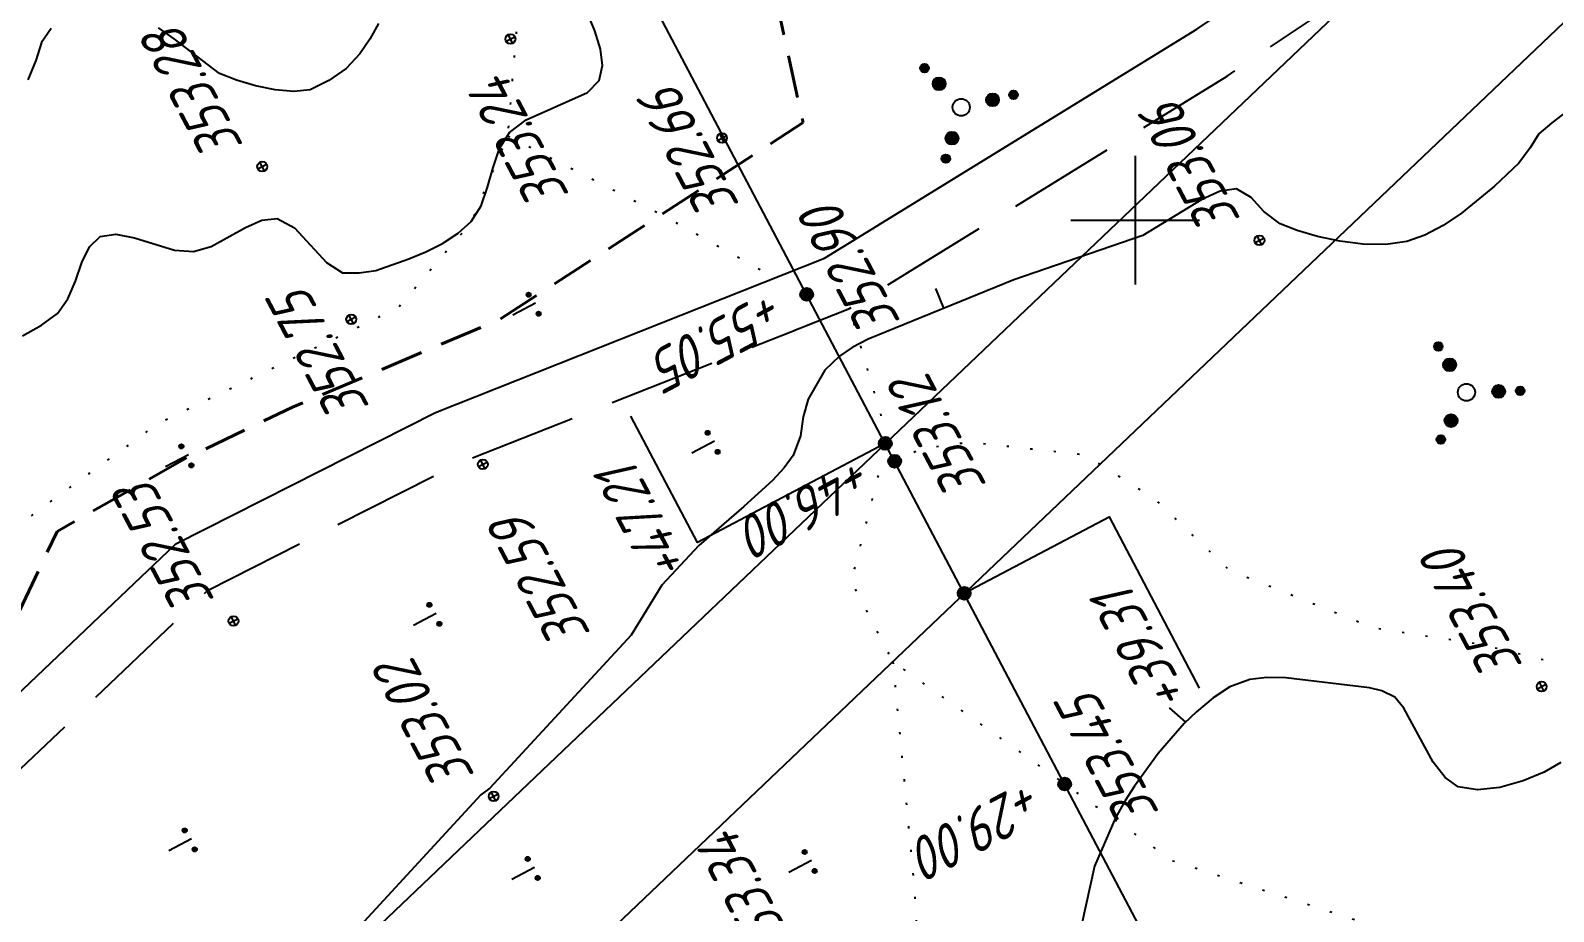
# Model space of a CAD drawing. Extents: x 1519167 to 1519613, y 2186570 to 2187012.
# Drawn here: x 1519348.5 to 1519419.5, y 2186667.8 to 2186708.8 of the extents above; entities that cross this region are included whole.
import ezdxf
from ezdxf.enums import TextEntityAlignment as Align

# ---------------------------------------------------------------- set-up
doc = ezdxf.new("R2010")
doc.units = 0
for name, pattern in [('IZ_HIDDEN', [3, 2, -1]), ('ИИDash_50_20', [7, 5, -2]), ('ИИDot', [1, 0, -1])]:
    doc.linetypes.add(name, pattern=pattern)
for name, color, linetype, lineweight in [('ИИ_ГЕОСЕТКА_025', 3, 'Continuous', 25), ('ИИ_ГИДРОЛОГИЯ_025', 150, 'Continuous', 25), ('ИИ_ГРАНИЦА_025', 7, 'Continuous', 25), ('ИИ_ДОРОГА_025', 7, 'Continuous', 25), ('ИИ_КОНТУР_025', 7, 'ИИDot', 25), ('ИИ_ОТМЕТКА_025', 7, 'Continuous', 25), ('ИИ_ПИКЕТАЖ_025', 7, 'Continuous', 25), ('ИИ_РАЗМЕР_025', 7, 'Continuous', 25), ('ИИ_РЕЛЬЕФ_025', 34, 'Continuous', 25), ('ИИ_ТРАССА_ТРУБ_025', 7, 'Continuous', 25), ('ИИ_УГОДЬЯ_025', 7, 'Continuous', 25)]:
    doc.layers.add(name, color=color, linetype=linetype, lineweight=lineweight)
doc.styles.add('VNIPISIMPLEXCUR', font='simplex.shx', dxfattribs={"width": 0.8, "oblique": 15})
doc.linetypes.add('ИИ05485', pattern='A,19.47,-0.53,[37,3dservice.shx,S=1.5,R=0,X=0,Y=0],-0.53,19.47', length=40)
doc.dimstyles.new('ИИ-1000-м-dm$2', dxfattribs={"dimtxt": 2.5, "dimasz": 2.5, "dimexe": 1.25, "dimexo": 0, "dimgap": 1, "dimtad": 2, "dimtoh": 1, "dimzin": 1, "dimdsep": 46, "dimtxsty": 'VNIPISIMPLEXCUR', "dimcen": 2.5, "dimaunit": 1, "dimazin": 0, "dimtfac": 1, "dimtmove": 1, "dimatfit": 2, "dimfxl": 1, "dimarcsym": 0})

# ---------------------------------------------------------------- blocks, each defined once
blk = doc.blocks.new('ИИ053952')
at = {"linetype": 'Continuous', "lineweight": 25}
h = blk.add_hatch(color=0, dxfattribs=at)
edge = h.paths.add_edge_path()
edge.add_arc((-1.308630616908658, 2.130137532763825), 0.2, 0, 360)
h = blk.add_hatch(color=0, dxfattribs=at)
edge = h.paths.add_edge_path()
edge.add_arc((-0.7851783701452177, 1.278082519658284), 0.3, 0, 360)
h = blk.add_hatch(color=0, dxfattribs=at)
edge = h.paths.add_edge_path()
edge.add_arc((1.499441115229502, 0.04094315521868452), 0.3, 0, 360)
h = blk.add_hatch(color=0, dxfattribs=at)
edge = h.paths.add_edge_path()
edge.add_arc((2.49906852538254, 0.06823859203112193), 0.2, 0, 360)
h = blk.add_hatch(color=0, dxfattribs=at)
edge = h.paths.add_edge_path()
edge.add_arc((-0.7142627450842838, -1.319025674876968), 0.3, 0, 360)
h = blk.add_hatch(color=0, dxfattribs=at)
edge = h.paths.add_edge_path()
edge.add_arc((-1.190437908473882, -2.198376124794947), 0.2, 0, 360)
at = {"color": 0, "linetype": 'Continuous', "lineweight": 25}
for centre, radius in [((-1.308630616908658, 2.130137532763825), 0.2), ((-0.7851783701452177, 1.278082519658284), 0.3), ((0, 0), 0.4), ((1.499441115229502, 0.04094315521868452), 0.3), ((2.49906852538254, 0.06823859203112193), 0.2), ((-0.7142627450842838, -1.319025674876968), 0.3), ((-1.190437908473882, -2.198376124794947), 0.2)]:
    blk.add_circle(centre, radius, dxfattribs=at)
blk = doc.blocks.new('ИИ05407')
at = {"linetype": 'Continuous', "lineweight": 25}
h = blk.add_hatch(color=0, dxfattribs=at)
edge = h.paths.add_edge_path()
edge.add_arc((-0.4999999999999995, 0.1), 0.1, 0, 360)
h = blk.add_hatch(color=0, dxfattribs=at)
edge = h.paths.add_edge_path()
edge.add_arc((0.5000000000000007, 0.1), 0.1, 0, 360)
at = {"color": 0, "linetype": 'Continuous', "lineweight": 25}
blk.add_lwpolyline([(0, 0), (0, 1.2)], dxfattribs=at)
for centre in [(-0.4999999999999995, 0.1), (0.5000000000000007, 0.1)]:
    blk.add_circle(centre, 0.1, dxfattribs=at)
blk = doc.blocks.new('ИИ053296')
at = {"color": 0, "linetype": 'Continuous', "lineweight": 25}
blk.add_lwpolyline([(0, 0), (1, 0)], dxfattribs=at)
blk = doc.blocks.new('ИИ05012')
at = {"color": 0, "linetype": 'Continuous', "lineweight": 25, "flags": 128}
for points in [[(0, 3), (0, -3)], [(-3, 0), (3, 0)]]:
    blk.add_lwpolyline(points, dxfattribs=at)
blk = doc.blocks.new('PICKET')
at = {"color": 0, "linetype": 'Continuous', "lineweight": 25}
for p, q in [((-0.2299999999999898, 0), (0.2299999999999898, 0)), ((0, 0.2299999999999898), (0, -0.2299999999999898))]:
    blk.add_line(p, q, dxfattribs=at)
blk.add_circle((0, 0), 0.23, dxfattribs=at)
at = {"color": 0, "linetype": 'Continuous', "style": 'VNIPISIMPLEXCUR', "oblique": 15, "width": 0.8}
blk.add_attdef('OTMETKA', (1.25, 0.3000000000000114), '', height=2, dxfattribs=at)
at = {"color": 8, "linetype": 'Continuous', "style": 'VNIPISIMPLEXCUR', "oblique": 15, "width": 0.8, "flags": 1}
blk.add_attdef('NOMER', (1.25, -2.699999999999989), '', height=2, dxfattribs=at)
blk = doc.blocks.new('ИИ15002')
at = {"linetype": 'Continuous', "lineweight": 25}
h = blk.add_hatch(color=0, dxfattribs=at)
edge = h.paths.add_edge_path()
edge.add_arc((0, 0), 0.3, 0, 360)
at = {"color": 0, "linetype": 'Continuous', "lineweight": 25}
blk.add_circle((0, 0), 0.3, dxfattribs=at)
at = {"color": 0, "linetype": 'Continuous', "style": 'VNIPISIMPLEXCUR', "oblique": 15, "width": 0.8}
blk.add_attdef('STATIONING', (1, 1.3), '', height=2, rotation=90, dxfattribs=at)
at = {"color": 7, "linetype": 'Continuous', "style": 'VNIPISIMPLEXCUR', "oblique": 15, "width": 0.8}
blk.add_attdef('HEIGHT', text='', height=2, dxfattribs=at).set_placement((0, -1.3), align=Align.TOP_CENTER)
blk = doc.blocks.new('*D42')
at = {"layer": 'Defpoints', "color": 0, "transparency": 16777216}
for p in [(1519482.409112327, 2186840.189303848), (1519363.307495137, 2186746.815645184), (1519375.849179498, 2186713.319293056), (1519273.871336892, 2186671.020976549), (1519434.057590367, 2186602.83928543)]:
    blk.add_point(p, dxfattribs=at)
at = {"layer": 'ИИ_РАЗМЕР_025', "color": 0, "lineweight": -2, "transparency": 16777216}
for p, q in [((1519367.834215197, 2186756.781464417), (1519364.261829036, 2186763.562892868)), ((1519362.070670258, 2186747.220972842), (1519367.834215197, 2186756.781464417)), ((1519360.927050252, 2186741.641608137), (1519357.689613366, 2186747.78628803))]:
    blk.add_line(p, q, dxfattribs=at)
blk.add_arc((1519360.927050252, 2186741.641608137), 5.695364538610469, 59.27436186247808, 97.55833745788873, dxfattribs=at)
at = {"layer": 'ИИ_РАЗМЕР_025', "color": 0, "transparency": 16777216}
for points in [[(1519360.279089764, 2186746.969882825), (1519360.076724419, 2186747.605093587), (1519358.272274806, 2186746.680392173)], [(1519364.054944078, 2186746.789665338), (1519363.618994578, 2186746.285291986), (1519365.350089384, 2186745.229630163)]]:
    blk.add_solid(points, dxfattribs=at)
at = {"layer": 'ИИ_РАЗМЕР_025', "color": 0, "transparency": 16777216, "insert": (1519364.435862447, 2186759.605476825), "char_height": 2, "attachment_point": 5, "rotation": 117.77979618591188, "style": 'VNIPISIMPLEXCUR'}
blk.add_mtext("78°44'", dxfattribs=at)
blk = doc.blocks.new('*D43')
at = {"layer": 'Defpoints', "color": 0, "transparency": 16777216}
for p in [(1519297.920252201, 2186946.833631685), (1519482.409112328, 2186840.189303848), (1519396.44822666, 2186775.815196537), (1519273.871336892, 2186671.02097655), (1519469.341392375, 2186621.426426311)]:
    blk.add_point(p, dxfattribs=at)
at = {"layer": 'ИИ_РАЗМЕР_025', "color": 0, "lineweight": -2, "transparency": 16777216}
for p, q in [((1519395.36096939, 2186782.255402636), (1519391.788583229, 2186789.036831087)), ((1519394.40464737, 2186776.484968804), (1519395.36096939, 2186782.255402636))]:
    blk.add_line(p, q, dxfattribs=at)
blk.add_arc((1519392.514684558, 2186767.265873322), 9.410827855799289, 51.24897328119503, 105.5801988631217, dxfattribs=at)
at = {"layer": 'ИИ_РАЗМЕР_025', "color": 0, "transparency": 16777216}
for points in [[(1519390.110199887, 2186776.021150645), (1519389.86391831, 2186776.640658377), (1519388.128535904, 2186775.592059779)], [(1519398.640361914, 2186774.841441516), (1519398.170186333, 2186774.368811252), (1519399.823164918, 2186773.19459964)]]:
    blk.add_solid(points, dxfattribs=at)
at = {"layer": 'ИИ_РАЗМЕР_025', "color": 0, "transparency": 16777216, "insert": (1519391.96261664, 2186785.079415044), "char_height": 2, "attachment_point": 5, "rotation": 117.77979618591188, "style": 'VNIPISIMPLEXCUR'}
blk.add_mtext("78°44'", dxfattribs=at)

msp = doc.modelspace()

# ---------------------------------------------------------------- linework, layer by layer
at = {"layer": 'ИИ_РЕЛЬЕФ_025', "elevation": 352.9999999999999}
msp.add_lwpolyline([(1519349.485914762, 2186708.922967453), (1519349.0299894, 2186708.267759978), (1519348.762368572, 2186707.438720036), (1519348.40057955, 2186706.535152131)], dxfattribs=at)

# ---------------------------------------------------------------- block references
at = {"layer": 'ИИ_РЕЛЬЕФ_025', "rotation": 112.1456697259118}
msp.add_blockref('ИИ053296', (1519391.081181349, 2186695.888736289, 352.9999999999999), dxfattribs=at)
at = {"layer": 'ИИ_УГОДЬЯ_025', "rotation": 117.7797222222222}
for p in [(1519372.05467603, 2186696.123219311), (1519356.029046388, 2186671.164349614), (1519372.011572277, 2186669.838566852)]:
    msp.add_blockref('ИИ05407', p, dxfattribs=at)
at = {"layer": 'ИИ_УГОДЬЯ_025'}
msp.add_blockref('ИИ053952', (1519415.430794684, 2186691.974906353), dxfattribs=at)

# ---------------------------------------------------------------- wipeouts: each hides what was drawn before it
at = {"lineweight": 0}
for points, layer in [([(1519358.4728756926, 2186702.954750783), (1519354.5182954257, 2186710.4617183614), (1519352.50107459, 2186709.3990706773), (1519356.455654857, 2186701.892103099)], 'ИИ_ОТМЕТКА_025'), ([(1519373.8019792836, 2186701.192680622), (1519369.9072091747, 2186708.5861107614), (1519367.889988339, 2186707.5234630774), (1519371.784758448, 2186700.130032938)], 'ИИ_ОТМЕТКА_025'), ([(1519381.7311705502, 2186700.726395357), (1519377.8121006486, 2186708.165953718), (1519375.794879813, 2186707.103306034), (1519379.7139497146, 2186699.663747673)], 'ИИ_ОТМЕТКА_025'), ([(1519405.0810139172, 2186700.053517947), (1519401.1619440157, 2186707.493076308), (1519399.14472318, 2186706.430428624), (1519403.0637930816, 2186698.990870263)], 'ИИ_ОТМЕТКА_025'), ([(1519364.4956534395, 2186691.315696232), (1519360.5409023867, 2186698.8229880133), (1519358.523681551, 2186697.7603403293), (1519362.4784326036, 2186690.253048548)], 'ИИ_ОТМЕТКА_025'), ([(1519357.273524137, 2186682.317707499), (1519353.283262719, 2186689.8924084976), (1519351.266041883, 2186688.829760814), (1519355.2563033015, 2186681.255059815)], 'ИИ_ОТМЕТКА_025'), ([(1519418.2302131015, 2186679.2648642776), (1519414.2875265519, 2186686.749254049), (1519412.270305716, 2186685.686606365), (1519416.2129922658, 2186678.2022165935)], 'ИИ_ОТМЕТКА_025'), ([(1519369.3935241366, 2186674.1477075), (1519365.450837587, 2186681.6320972713), (1519363.433616751, 2186680.5694495877), (1519367.3763033007, 2186673.085059816)], 'ИИ_ОТМЕТКА_025'), ([(1519384.4734241408, 2186665.977707497), (1519380.578654032, 2186673.3711376362), (1519378.561433196, 2186672.3084899522), (1519382.456203305, 2186664.915059813)], 'ИИ_ОТМЕТКА_025'), ([(1519359.07352414, 2186660.927807497), (1519355.0477523566, 2186668.5699177133), (1519353.030531521, 2186667.5072700293), (1519357.0563033046, 2186659.8651598133)], 'ИИ_ОТМЕТКА_025'), ([(1519395.0819843458, 2186686.946660704), (1519391.2813392575, 2186694.1614136053), (1519389.264118422, 2186693.0987659213), (1519393.0647635101, 2186685.8840130195)], 'ИИ_ПИКЕТАЖ_025'), ([(1519379.3476882526, 2186683.92771325), (1519375.7120599088, 2186690.829177969), (1519373.694841448, 2186689.7665257766), (1519377.3304697918, 2186682.865061058)], 'ИИ_ПИКЕТАЖ_025'), ([(1519387.6630769058, 2186687.43668072), (1519379.887130017, 2186683.340383186), (1519380.949782209, 2186681.323164725), (1519388.725729098, 2186685.4194622594)], 'ИИ_ПИКЕТАЖ_025'), ([(1519402.6371831733, 2186677.826356469), (1519398.7773946968, 2186685.1533413734), (1519396.760176236, 2186684.0906891814), (1519400.6199647123, 2186676.7637042766)], 'ИИ_ПИКЕТАЖ_025'), ([(1519394.8997338368, 2186673.916212904), (1519387.1237869477, 2186669.8199153696), (1519388.18643914, 2186667.802696909), (1519395.9623860288, 2186671.898994443)], 'ИИ_ПИКЕТАЖ_025')]:
    msp.add_wipeout(points, dxfattribs=at).dxf.layer = layer

# ---------------------------------------------------------------- next in the draw order: linework, layer by layer
at = {"layer": 'ИИ_КОНТУР_025', "flags": 128}
msp.add_lwpolyline([(1519370.765306074, 2186703.924224254), (1519377.972707393, 2186700.230919156), (1519383.219324545, 2186697.30579563)], dxfattribs=at)
at = {"layer": 'ИИ_РЕЛЬЕФ_025', "elevation": 352.9999999999999}
msp.add_lwpolyline([(1519364.741131639, 2186709.160179725), (1519364.337502402, 2186708.43538951), (1519363.873499998, 2186707.742955), (1519363.22240549, 2186707.055052076), (1519362.415979929, 2186706.505459567), (1519361.554471399, 2186706.066934402), (1519360.788419148, 2186705.994490392), (1519359.918096242, 2186706.068598214), (1519359.007977322, 2186706.254797216), (1519358.122537032, 2186706.518626743), (1519357.326250011, 2186706.82562614), (1519355.208270916, 2186708.441966055), (1519354.484102199, 2186708.950204154)], dxfattribs=at)

# ---------------------------------------------------------------- next in the draw order: block references
at = {"layer": 'ИИ_ГЕОСЕТКА_025'}
msp.add_blockref('ИИ05012', (1519399.999999999, 2186700), dxfattribs=at)
at = {"layer": 'ИИ_ОТМЕТКА_025', "rotation": 117.7797222222222}
for p, values in [((1519359.318479769, 2186702.49420687, 353.2799999999999), {'OTMETKA': '353.28'}), ((1519405.787489779, 2186699.05571045, 353.0599999999999), {'OTMETKA': '353.06'}), ((1519357.979999999, 2186681.3199, 352.5299999999999), {'OTMETKA': '352.53'}), ((1519418.936688959, 2186678.26705678, 353.3999999999999), {'OTMETKA': '353.40'}), ((1519385.179899999, 2186664.9799, 353.3399999999999), {'OTMETKA': '353.34'})]:
    msp.add_blockref('PICKET', p, dxfattribs=at).add_auto_attribs(values)
at = {"layer": 'ИИ_ОТМЕТКА_025'}
ref = msp.add_blockref('PICKET', (1519370.884436418, 2186708.43543135, 353.24), dxfattribs=dict(at, rotation=117.7797222222222))
ref.add_attrib('OTMETKA', '353.24', (1519373.660439417, 2186701.160983536, 353.24), dxfattribs={"layer": '0', "color": 0, "linetype": 'Continuous', "height": 2, "rotation": 117.7797222245429, "style": 'VNIPISIMPLEXCUR', "oblique": 15.00000000000003, "width": 0.8000000000000005})
ref = msp.add_blockref('PICKET', (1519380.742716162, 2186703.821432817, 352.66), dxfattribs=dict(at, rotation=117.7797222222222))
ref.add_attrib('OTMETKA', '352.66', (1519381.589630684, 2186700.694698271, 352.66), dxfattribs={"layer": '0', "color": 0, "linetype": 'Continuous', "height": 2, "rotation": 117.7797222245429, "style": 'VNIPISIMPLEXCUR', "oblique": 14.99999999999986, "width": 0.8000000000000002})
ref = msp.add_blockref('PICKET', (1519363.467298128, 2186695.3776487, 352.7499999999999), dxfattribs=dict(at, rotation=117.7797222222222))
ref.add_attrib('OTMETKA', '352.75', (1519364.354113574, 2186691.283999145, 352.7499999999999), dxfattribs={"layer": '0', "color": 0, "linetype": 'Continuous', "height": 2, "rotation": 117.7797222245429, "style": 'VNIPISIMPLEXCUR', "oblique": 15.00000000000003, "width": 0.8000000000000005})
at = {"layer": 'ИИ_УГОДЬЯ_025', "rotation": 117.7797222222222}
for p in [(1519380.39626285, 2186689.691693394), (1519355.876023728, 2186689.059424466), (1519367.428681012, 2186681.677281137), (1519384.916918922, 2186670.162376367)]:
    msp.add_blockref('ИИ05407', p, dxfattribs=at)

# ---------------------------------------------------------------- next in the draw order: wipeouts: each hides what was drawn before it
at = {"lineweight": 0}
for points, layer in [([(1519374.795908591, 2186680.752195075), (1519370.8768386894, 2186688.1917534363), (1519368.859617854, 2186687.1291057523), (1519372.7786877553, 2186679.689547391)], 'ИИ_ОТМЕТКА_025'), ([(1519383.1141484014, 2186696.80978036), (1519375.31529953, 2186692.7014182718), (1519376.377951722, 2186690.684199811), (1519384.1768005933, 2186694.7925618994)], 'ИИ_ПИКЕТАЖ_025'), ([(1519402.4286437456, 2186672.817695385), (1519398.4738926927, 2186680.324987166), (1519396.456671857, 2186679.262339482), (1519400.41142291, 2186671.755047701)], 'ИИ_ПИКЕТАЖ_025')]:
    msp.add_wipeout(points, dxfattribs=at).dxf.layer = layer

# ---------------------------------------------------------------- next in the draw order: linework, layer by layer
at = {"layer": 'ИИ_КОНТУР_025', "flags": 128}
for points in [[(1519291.945440167, 2186658.002759867), (1519292.700966236, 2186658.332158193), (1519297.976701729, 2186660.967736391), (1519301.653729498, 2186663.203995177), (1519303.811978231, 2186666.079172029), (1519304.771202867, 2186669.593280965), (1519305.810369583, 2186674.14565541), (1519308.368301944, 2186679.496689703), (1519310.606492759, 2186681.812805363), (1519315.802299562, 2186684.288655796), (1519322.836613553, 2186685.806111609), (1519331.426798634, 2186684.890333018), (1519334.544285393, 2186682.25475482), (1519337.262088526, 2186680.897026772), (1519340.699303441, 2186681.056761545), (1519344.056589663, 2186682.65408124), (1519349.012597003, 2186686.567523603), (1519354.528131959, 2186690.560829848), (1519365.639157346, 2186695.911864141), (1519369.086656266, 2186699.930918009), (1519370.765306074, 2186703.924224254), (1519371.164976309, 2186708.716197355), (1519371.244918391, 2186712.390034055), (1519370.285693756, 2186714.945755378), (1519368.447173176, 2186716.063877762), (1519365.409628498, 2186715.824279107), (1519363.091495601, 2186713.747762103), (1519357.574703765, 2186711.497645557), (1519346.535279711, 2186710.608661038)], [(1519452.661415326, 2186665.115742807), (1519446.766551018, 2186670.457606359), (1519440.186969548, 2186674.342175504), (1519434.504587298, 2186675.686833515), (1519416.071027926, 2186680.232431164), (1519411.136338476, 2186680.979462614), (1519404.407210411, 2186683.668785643), (1519400.967879776, 2186686.955728227), (1519397.678082346, 2186689.047417688), (1519392.294779894, 2186689.645044249), (1519390.051741669, 2186689.346234472), (1519388.107769852, 2186688.449791126), (1519386.760672128, 2186683.159888164), (1519388.704643946, 2186679.424723908), (1519401.714287075, 2186670.161515711), (1519411.434132772, 2186667.023978016), (1519425.640068311, 2186664.185257106), (1519437.751877336, 2186658.37637331)], [(1519388.704643946, 2186679.424723908), (1519389.66765813, 2186669.263068059), (1519390.013270379, 2186664.083429954), (1519388.803640899, 2186656.831942215), (1519383.446704604, 2186650.09841338), (1519372.560039281, 2186644.228158731), (1519359.05164862, 2186635.858983107), (1519348.510582155, 2186626.535631716), (1519334.167834516, 2186618.938835705), (1519316.678740563, 2186611.058429642)]]:
    msp.add_lwpolyline(points, dxfattribs=at)
at = {"layer": 'ИИ_ПИКЕТАЖ_025', "color": 4}
for points in [[(1519388.349433751, 2186689.593715179), (1519379.59568472, 2186684.982330997), (1519376.494006502, 2186690.870218803)], [(1519392.028124079, 2186682.61153289), (1519398.776789539, 2186686.166659846), (1519402.976740165, 2186678.193931428)]]:
    msp.add_lwpolyline(points, dxfattribs=at)
at = {"layer": 'ИИ_РЕЛЬЕФ_025'}
for points, elevation in [([(1519348.141398693, 2186694.609576061), (1519349.036642889, 2186695.099589403), (1519349.783974903, 2186695.650346051), (1519350.263206652, 2186696.327471365), (1519350.62234008, 2186697.151344224), (1519350.919304963, 2186698.015679675), (1519351.269360203, 2186698.760795102), (1519351.773432421, 2186699.240357304), (1519352.49982984, 2186699.349771617), (1519353.362284205, 2186699.169679313), (1519355.237626923, 2186698.596017737), (1519356.12164685, 2186698.529969904), (1519356.934821208, 2186698.763491334), (1519358.530997872, 2186699.648046906), (1519359.292870419, 2186699.992037305), (1519360.016512602, 2186700.065806948), (1519360.827434028, 2186699.63325371), (1519362.311341241, 2186698.025672303), (1519363.053325747, 2186697.539412674), (1519363.835018283, 2186697.545585005), (1519364.616720148, 2186697.647631239), (1519366.154031128, 2186698.190976933), (1519366.934086104, 2186698.517637854), (1519367.717902025, 2186698.914045226), (1519368.446507923, 2186699.385544037), (1519369.060932829, 2186699.937479277), (1519369.513438213, 2186700.661281722), (1519369.816379052, 2186701.530766302), (1519370.071726695, 2186702.45306438), (1519370.381452491, 2186703.335307321), (1519370.847527788, 2186704.084626486), (1519371.614317932, 2186704.663191764), (1519374.480099409, 2186705.944533894), (1519375.011097791, 2186706.504018361), (1519375.174194695, 2186707.201443434), (1519375.083081077, 2186707.961107789), (1519374.811193446, 2186708.811323487), (1519373.824789653, 2186711.218876035)], 352.9999999999999), ([(1519419.827417312, 2186674.729747458), (1519419.057524125, 2186674.276869933), (1519418.069842039, 2186673.86675287), (1519416.98958778, 2186673.569668384), (1519415.941978075, 2186673.455888587), (1519415.05222965, 2186673.595685593), (1519414.435912998, 2186674.030233568), (1519413.886575792, 2186674.750045802), (1519412.50884936, 2186677.264215138), (1519412.095838449, 2186677.768231488), (1519411.491190703, 2186678.062589393), (1519410.921885045, 2186678.200436132), (1519407.013842904, 2186678.668574965), (1519406.123837384, 2186678.687201212), (1519405.338237886, 2186678.587737306), (1519404.412641465, 2186678.250583359), (1519403.633734937, 2186677.747513386), (1519402.854805433, 2186677.093638428), (1519402.27642418, 2186676.538089242), (1519401.070937455, 2186675.142089656), (1519399.962794748, 2186673.630527915), (1519399.506093518, 2186672.930526035), (1519399.076211014, 2186672.156895876), (1519398.096520678, 2186669.904484024), (1519397.497728957, 2186667.153900424)], 353.4999999999999)]:
    msp.add_lwpolyline(points, dxfattribs=dict(at, elevation=elevation))

# ---------------------------------------------------------------- next in the draw order: block references
at = {"layer": 'ИИ_ОТМЕТКА_025'}
ref = msp.add_blockref('PICKET', (1519369.598303408, 2186688.61955624, 352.5899999999999), dxfattribs=dict(at, rotation=117.7797222222222))
ref.add_attrib('OTMETKA', '352.59', (1519374.654368725, 2186680.720497989, 352.5899999999999), dxfattribs={"layer": '0', "color": 0, "linetype": 'Continuous', "height": 2, "rotation": 117.7797222245429, "style": 'VNIPISIMPLEXCUR', "oblique": 15.00000000000003, "width": 0.8000000000000005})
at = {"layer": 'ИИ_ОТМЕТКА_025', "rotation": 117.7797222222222}
msp.add_blockref('PICKET', (1519370.099999998, 2186673.1499, 353.0199999999999), dxfattribs=at).add_auto_attribs({'OTMETKA': '353.02'})
at = {"layer": 'ИИ_ПИКЕТАЖ_025', "color": 4, "rotation": 117.7797222222222}
for p, values in [((1519388.787084659, 2186688.76305042, 353.1199999999999), {'STATIONING': '+46.00', 'HEIGHT': '353.12'}), ((1519396.710503316, 2186673.724341399, 353.4499999999999), {'STATIONING': '+29.00', 'HEIGHT': '353.45'})]:
    msp.add_blockref('ИИ15002', p, dxfattribs=at).add_auto_attribs(values)
at = {"layer": 'ИИ_ПИКЕТАЖ_025', "color": 4}
ref = msp.add_blockref('ИИ15002', (1519388.349433751, 2186689.593715179), dxfattribs=dict(at, zscale=1.999999999999999, rotation=117.7797222222222))
ref.add_attrib('STATIONING', '+47.21', (1519379.265617296, 2186683.783126947), dxfattribs={"layer": '0', "color": 0, "linetype": 'Continuous', "height": 1.999999999999999, "rotation": 117.7798502702582, "style": 'VNIPISIMPLEXCUR', "oblique": 14.99999999999995, "width": 0.75})
ref = msp.add_blockref('ИИ15002', (1519392.028124079, 2186682.61153289), dxfattribs=dict(at, zscale=1.999999999999999, rotation=117.7797222222222))
ref.add_attrib('STATIONING', '+39.31', (1519402.555112215, 2186677.681770166), dxfattribs={"layer": '0', "color": 0, "linetype": 'Continuous', "height": 1.999999999999999, "rotation": 117.7798502702582, "style": 'VNIPISIMPLEXCUR', "oblique": 14.99999999999995, "width": 0.8000000000000009})
at = {"layer": 'ИИ_РЕЛЬЕФ_025', "rotation": 138.6302089559119}
msp.add_blockref('ИИ053296', (1519402.3518722, 2186676.610558896, 353.4999999999999), dxfattribs=at)

# ---------------------------------------------------------------- next in the draw order: wipeouts: each hides what was drawn before it
at = {"lineweight": 0}
msp.add_wipeout([(1519390.1619741265, 2186695.6777961706), (1519386.2192875769, 2186703.162185942), (1519384.202066741, 2186702.099538258), (1519388.1447532908, 2186694.6151484866)], dxfattribs=at).dxf.layer = 'ИИ_ПИКЕТАЖ_025'

# ---------------------------------------------------------------- next in the draw order: linework, layer by layer
at = {"layer": 'ИИ_ГИДРОЛОГИЯ_025', "linetype": 'IZ_HIDDEN', "lineweight": 40, "flags": 128}
msp.add_lwpolyline([(1519460.641127341, 2186855.070908981), (1519456.089780959, 2186855.180222339), (1519452.838297698, 2186855.28272723), (1519449.919391875, 2186852.621288252), (1519445.565330576, 2186849.89538713), (1519439.099650801, 2186846.748670174), (1519433.919102065, 2186844.712030361), (1519429.11339648, 2186840.710863404), (1519424.215338119, 2186836.228819166), (1519420.481030963, 2186833.310725941), (1519418.373059698, 2186832.718940702), (1519418.580464386, 2186831.012846796), (1519422.028411933, 2186829.717156864), (1519423.581446968, 2186829.065708502), (1519423.037451139, 2186827.309566035), (1519421.350762877, 2186824.605683611), (1519420.045244458, 2186821.670370711), (1519418.817492437, 2186819.899814012), (1519417.770799994, 2186819.261981931), (1519416.361170066, 2186818.000731353), (1519415.108711167, 2186815.7849347), (1519413.9777787, 2186812.682255789), (1519411.746275046, 2186809.864260987), (1519408.873135213, 2186808.264275368), (1519406.971749073, 2186807.608426312), (1519403.691093053, 2186809.078689043), (1519399.480593555, 2186810.407904998), (1519397.230036746, 2186810.086788611), (1519394.633957374, 2186809.929433789), (1519390.955537047, 2186809.201915148), (1519386.986292803, 2186806.073614143), (1519384.276798519, 2186804.819171381), (1519381.261891812, 2186801.847826223), (1519380.465543633, 2186799.094293564), (1519379.480733768, 2186796.399426345), (1519383.328573319, 2186791.749233422), (1519385.452807353, 2186788.401755508), (1519385.617293542, 2186786.548407513), (1519386.707424966, 2186783.195632903), (1519388.466016818, 2186780.285577692), (1519389.570163671, 2186777.707790019), (1519390.415097225, 2186775.247335713), (1519392.420423366, 2186770.382982554), (1519391.232688125, 2186769.359152553), (1519389.206215909, 2186769.680063499), (1519389.206215909, 2186769.680063499), (1519386.980423774, 2186769.671530608), (1519382.572011098, 2186771.229189813), (1519378.943105214, 2186772.227494877), (1519374.724246759, 2186770.296043463), (1519372.443928685, 2186767.445808038), (1519371.122650967, 2186764.615791092), (1519373.511194809, 2186758.793111444), (1519379.130913988, 2186756.224568421), (1519384.549721366, 2186755.878167612), (1519390.543952822, 2186755.543896948), (1519396.266381374, 2186755.357438453), (1519399.508311535, 2186754.464364608), (1519402.961704792, 2186753.818308462), (1519405.103977941, 2186750.859677112), (1519407.05930437, 2186746.355319504), (1519406.363648164, 2186744.420350549), (1519401.577339788, 2186741.208294913), (1519391.861765206, 2186738.179122607), (1519383.926025026, 2186732.431987761), (1519381.20495511, 2186724.383734044), (1519381.265349562, 2186718.32294926), (1519382.917959039, 2186711.882407277), (1519384.520816267, 2186704.545286453), (1519370.375506565, 2186695.372013886), (1519360.732314031, 2186691.27580486), (1519355.81968113, 2186688.933812001), (1519349.762728469, 2186685.497140979), (1519345.107121308, 2186675.666677508), (1519340.92978013, 2186661.661395979), (1519331.998800827, 2186651.546160346), (1519321.788637415, 2186646.659414559)], dxfattribs=at)
at = {"layer": 'ИИ_ГРАНИЦА_025', "linetype": 'ИИ05485', "flags": 128}
for points in [[(1519311.929676665, 2186616.812359889), (1519502.043040466, 2186797.874284235)], [(1519505.62641305, 2186790.800693839), (1519315.607853003, 2186609.830110898)]]:
    msp.add_lwpolyline(points, dxfattribs=at)
at = {"layer": 'ИИ_ДОРОГА_025', "flags": 128}
msp.add_lwpolyline([(1519309.823846938, 2186624.069163544), (1519322.122277371, 2186639.578001595), (1519334.880154895, 2186653.705586423), (1519339.398716908, 2186660.404743655), (1519341.742856459, 2186666.845540817), (1519343.272800131, 2186671.431400647), (1519345.373817616, 2186675.46831804), (1519348.837138655, 2186678.77134775), (1519355.28871866, 2186684.910388701), (1519367.385677785, 2186691.030120166), (1519385.520898921, 2186698.218026025), (1519402.873504702, 2186708.899808372), (1519415.098553775, 2186717.09243031), (1519426.079645267, 2186727.026151087), (1519443.519660348, 2186748.213796411), (1519450.535836414, 2186763.278021045), (1519453.188146217, 2186767.954518084), (1519457.834548373, 2186773.061131093), (1519463.358007781, 2186778.11991434), (1519473.734958192, 2186785.182153892), (1519489.014393059, 2186798.841901215)], dxfattribs=at)
at = {"layer": 'ИИ_ДОРОГА_025', "linetype": 'ИИDash_50_20', "flags": 128}
msp.add_lwpolyline([(1519311.148444451, 2186621.555049291), (1519324.107732274, 2186637.897256307), (1519336.932927732, 2186652.099386435), (1519341.732746835, 2186659.215531522), (1519344.198094312, 2186665.989361613), (1519345.674080034, 2186670.41348765), (1519347.480770759, 2186673.884882469), (1519350.630494382, 2186676.888828851), (1519356.803817827, 2186682.763093047), (1519368.453727684, 2186688.656666728), (1519386.690252199, 2186695.884724242), (1519404.279218855, 2186706.712003781), (1519416.702790801, 2186715.037665909), (1519427.965603595, 2186725.226237559), (1519445.737062558, 2186746.816549702), (1519452.848781419, 2186762.085911451), (1519455.306551583, 2186766.41940028), (1519459.677937604, 2186771.22375771), (1519464.97582401, 2186776.075944901), (1519475.339786408, 2186783.129345204), (1519490.263495824, 2186796.471075543)], dxfattribs=at)
at = {"layer": 'ИИ_КОНТУР_025', "flags": 128}
msp.add_lwpolyline([(1519388.787084659, 2186688.76305042), (1519386.690252199, 2186695.884724242)], dxfattribs=at)
at = {"layer": 'ИИ_РЕЛЬЕФ_025', "elevation": 352.9999999999999}
msp.add_lwpolyline([(1519420.079486892, 2186705.036061801), (1519419.402812663, 2186704.53093753), (1519418.812066243, 2186704.017685628), (1519418.395215751, 2186703.365880712), (1519417.875745005, 2186702.652137731), (1519416.741463092, 2186701.582717145), (1519415.194886074, 2186700.32042793), (1519414.34632177, 2186699.749809123), (1519413.489885534, 2186699.290395003), (1519412.657311314, 2186698.995326186), (1519411.68103361, 2186698.861850891), (1519410.621386504, 2186698.880337168), (1519409.538218267, 2186699.018011928), (1519408.491377177, 2186699.242102081), (1519407.540711505, 2186699.51983454), (1519406.746069526, 2186699.818436213), (1519405.99166325, 2186700.401785381), (1519405.400536362, 2186701.053333214), (1519404.71826929, 2186701.45736624), (1519403.963010436, 2186701.347311982), (1519403.103316819, 2186700.953638036), (1519400.345204941, 2186699.286411015), (1519394.334152838, 2186697.212652442), (1519387.5473855, 2186694.450528355), (1519386.810346706, 2186694.055490691), (1519386.218620035, 2186693.66017271), (1519385.538796018, 2186693.013302776), (1519384.758422658, 2186691.663388247), (1519384.531865675, 2186690.835328647), (1519384.400177914, 2186689.946637251), (1519384.062738158, 2186689.037883062), (1519383.645626981, 2186688.45927984), (1519383.099795996, 2186687.868125202), (1519381.762396208, 2186686.661854129), (1519379.668533021, 2186684.843889735), (1519377.946483158, 2186682.991541322), (1519376.514222646, 2186680.66390783), (1519369.923913042, 2186673.536421739), (1519369.503449008, 2186673.216175938), (1519363.877367222, 2186667.122450081)], dxfattribs=at)
at = {"layer": 'ИИ_ТРАССА_ТРУБ_025', "color": 4}
msp.add_lwpolyline([(1519434.057590368, 2186602.839285431), (1519375.849179498, 2186713.319293057)], dxfattribs=at)

# ---------------------------------------------------------------- next in the draw order: block references
at = {"layer": 'ИИ_ПИКЕТАЖ_025', "color": 4, "rotation": 117.7797222222222}
msp.add_blockref('ИИ15002', (1519384.690790646, 2186696.537847687, 352.8999999999999), dxfattribs=at).add_auto_attribs({'STATIONING': '+55.05', 'HEIGHT': '352.90'})
at = {"layer": 'ИИ_УГОДЬЯ_025', "rotation": 11.75596292700826}
msp.add_blockref('ИИ053952', (1519391.890076161, 2186705.255005184), dxfattribs=at)

# ---------------------------------------------------------------- next in the draw order: dimensions: what is measured, and where the dimension line sits
at = {"layer": 'ИИ_РАЗМЕР_025'}
for base, line1, picture, middle in [((1519396.44822666, 2186775.815196537), ((1519469.341392375, 2186621.426426311), (1519297.920252201, 2186946.833631686)), '*D43', (1519391.96261664, 2186785.079415044)), ((1519363.307495137, 2186746.815645184), ((1519434.057590368, 2186602.839285431), (1519375.849179498, 2186713.319293057)), '*D42', (1519364.435862448, 2186759.605476824))]:
    dim = msp.add_angular_dim_2l(base=base, line1=line1, line2=((1519273.871336892, 2186671.02097655), (1519482.409112328, 2186840.189303848)), dimstyle='ИИ-1000-м-dm$2', override={"dimtxt": 2, "dimasz": 2, "dimgap": 0.5}, dxfattribs=at)
    dim.commit()
    dim.dimension.update_dxf_attribs({"geometry": picture, "text_midpoint": middle, "dimtype": 162})

doc.saveas('drawing.dxf')
